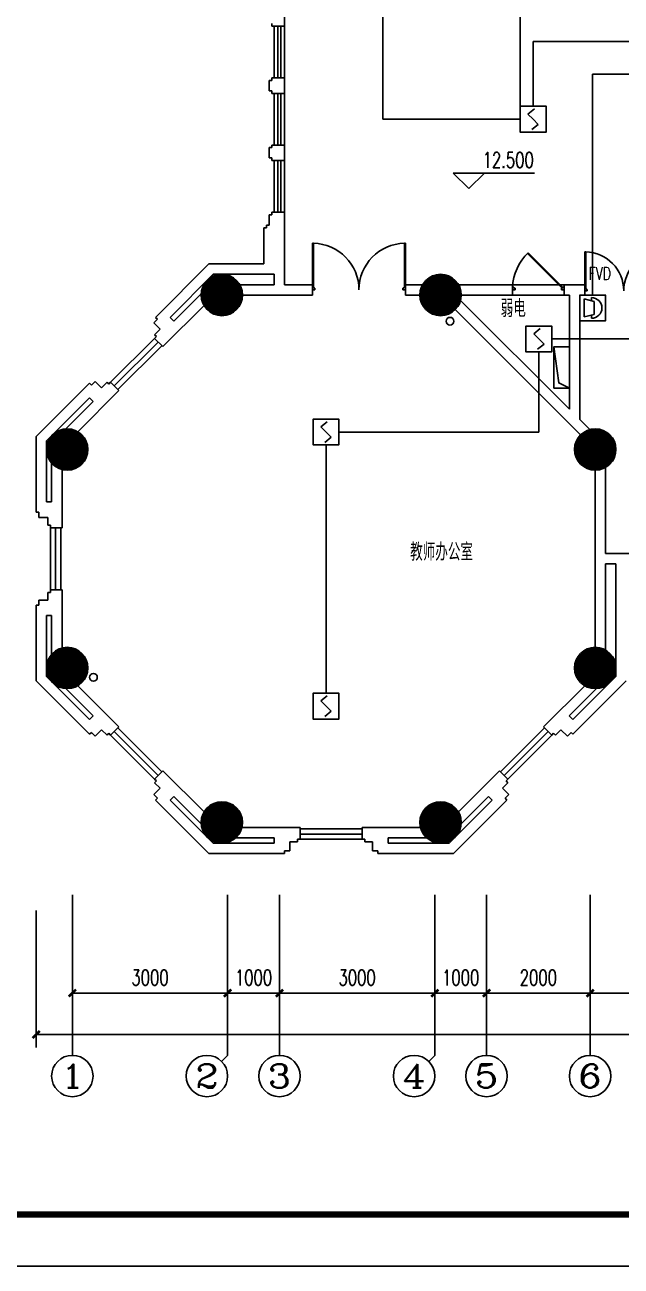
# Model space of a CAD drawing. Extents: x 190999 to 918899, y -200814 to 215286.
# Drawn here: x 205894 to 217412, y -12314 to 11692 of the extents above; entities that cross this region are included whole.
import ezdxf
from ezdxf.enums import TextEntityAlignment as Align

# ---------------------------------------------------------------- set-up
doc = ezdxf.new("R2010")
doc.units = 0
doc.header["$LTSCALE"] = 1000
doc.header["$MEASUREMENT"] = 0
doc.layers.get('Defpoints').update_dxf_attribs({"color": 1})
for name, color, linetype in [('00-EQUIP', 3, 'Continuous'), ('00-WIRE-4', 6, 'Continuous'), ('A-墙线', 2, 'Continuous'), ('A-外窗', 145, 'Continuous'), ('A-门', 167, 'Continuous'), ('AXIS', 3, 'Continuous'), ('AXIS_TEXT', 7, 'Continuous'), ('COLUMN', 2, 'Continuous'), ('DIM_ELEV', 3, 'Continuous'), ('PUB_HATCH', 250, 'Continuous'), ('PUB_TEXT', 7, 'Continuous'), ('WALL', 2, 'Continuous'), ('图框', 189, 'Continuous'), ('房间名称', 7, 'Continuous'), ('暖通-风-说明', 3, 'Continuous'), ('电井开洞', 97, 'Continuous'), ('雨水管', 151, 'Continuous')]:
    doc.layers.add(name, color=color, linetype=linetype)
doc.styles.add('_TCH_AXIS', font='COMPLEX', dxfattribs={"bigfont": 'GBCBIG'})
doc.styles.add('_TCH_DIM', font='SIMPLEX', dxfattribs={"bigfont": 'GBCBIG'})
doc.styles.add('COMPLEX', font='COMPLEX')
doc.styles.add('DIM_FONT', font='SIMPLEX', dxfattribs={"width": 0.7, "bigfont": 'GBCBIG'})
doc.styles.add('HZ-ZGBZ', font='romanc.shx', dxfattribs={"width": 0.65})
doc.styles.get("Standard").update_dxf_attribs({"font": 'simhei.ttf'})
doc.styles.add('XXK', font='romans.shx', dxfattribs={"width": 0.75, "bigfont": 'hzf.shx'})
doc.linetypes.add('BIG-DLINE', pattern='A,1,-0.15,["D",XXK,S=0.2,R=0,X=-0.1,Y=-0.09],-0.2', length=1.35)
doc.dimstyles.new('DIMN', dxfattribs={"dimtxt": 300, "dimasz": 100, "dimexe": 250, "dimexo": 300, "dimgap": 150, "dimtad": 1, "dimdec": 0, "dimzin": 0, "dimdsep": 46, "dimtxsty": 'DIM_FONT', "dimblk": 'ARCHTICK', "dimcen": 0.09, "dimclrt": 7, "dimazin": 2, "dimtfac": 1, "dimtdec": 0, "dimtix": 1, "dimtmove": 2, "dimatfit": 3, "dimfxl": 0, "dimtolj": 1, "dimtzin": 0, "dimarcsym": 0})

# ---------------------------------------------------------------- blocks, each defined once
blk = doc.blocks.new('TJAD_TK_A0')
at = {"layer": '图框'}
blk.add_line((973, -441.7), (2162, -441.7), dxfattribs=at)
at = {"layer": '图框', "const_width": 1.2}
blk.add_lwpolyline([(2152, -431.7), (2152, 389.3), (998, 389.3), (998, -431.7)], close=True, dxfattribs=at)
blk = doc.blocks.new('m1800')
at = {"layer": 'A-墙线'}
for p, q in [((-900, -100), (-900, 100)), ((900, -100), (900, 100))]:
    blk.add_line(p, q, dxfattribs=at)
at = {"layer": 'A-门'}
for p, q in [((-900, 900), (-900, 0)), ((-900, 900), (-880, 900)), ((-880, 900), (-880, 50)), ((880, 900), (880, 50)), ((900, 900), (880, 900)), ((900, 900), (900, 0)), ((-900, 50), (-870, 50)), ((-900, 0), (-850, 0)), ((-870, 50), (-870, 30)), ((-870, 30), (-850, 30)), ((-850, 30), (-850, 0)), ((850, 30), (850, 0)), ((870, 30), (850, 30)), ((900, 0), (850, 0)), ((870, 50), (870, 30)), ((900, 50), (870, 50))]:
    blk.add_line(p, q, dxfattribs=at)
for centre, start, end in [((-900, 0), 0, 88.7267), ((900, 0), 91.2733, 180)]:
    blk.add_arc(centre, 900, start, end, dxfattribs=at)
blk = doc.blocks.new('bfm01')
at = {"layer": 'A-墙线'}
for p, q in [((-200, 0), (0, 0)), ((-200, -1000), (0, -1000))]:
    blk.add_line(p, q, dxfattribs=at)
at = {"layer": 'A-门'}
for p, q in [((-200, -1000), (-200, 0)), ((-100, 0), (-100, -50)), ((-70, -50), (-100, -50)), ((-50, -30), (-70, -30)), ((-70, -30), (-70, -50)), ((-64, -44), (-50, -30)), ((-64, -44), (603, -711)), ((-50, 0), (-50, -30)), ((-50, -30), (617, -697)), ((0, 0), (0, -1000)), ((-70, -950), (-100, -950)), ((-100, -1000), (-100, -950)), ((-70, -970), (-70, -950)), ((-50, -1000), (-100, -1000)), ((-50, -970), (-70, -970)), ((-50, -1000), (-50, -970))]:
    blk.add_line(p, q, dxfattribs=at)
blk.add_arc((-100, 0), 1000, 272.866, 315.8103, dxfattribs=at)
blk = doc.blocks.new('_ArchTick')
at = {"const_width": 0.5}
blk.add_lwpolyline([(-0.7, -0.7), (0.7, 0.7)], dxfattribs=at)
blk = doc.blocks.new('*D865')
at = {"layer": 'AXIS', "color": 0, "lineweight": -2}
for p, q in [((206812, -5433), (206812, -7283)), ((209811, -5433), (209811, -7283)), ((206812, -7033), (209811, -7033))]:
    blk.add_line(p, q, dxfattribs=at)
at = {"layer": 'Defpoints', "color": 0}
for p in [(206812, -5133), (209811, -5133), (209811, -7033)]:
    blk.add_point(p, dxfattribs=at)
at = {"layer": 'AXIS', "color": 0, "lineweight": -2, "xscale": 100, "yscale": 100, "zscale": 100, "rotation": 180}
blk.add_blockref('_ArchTick', (206812, -7033), dxfattribs=at)
at = {"layer": 'AXIS', "color": 0, "lineweight": -2, "xscale": 100, "yscale": 100, "zscale": 100}
blk.add_blockref('_ArchTick', (209811, -7033), dxfattribs=at)
at = {"layer": 'AXIS', "color": 7, "insert": (208311, -6733), "char_height": 300, "attachment_point": 5, "style": 'DIM_FONT'}
blk.add_mtext('\\A1;3000', dxfattribs=at)
blk = doc.blocks.new('*D866')
at = {"layer": 'AXIS', "color": 0, "lineweight": -2}
for p, q in [((209811, -5433), (209811, -7283)), ((210812, -5433), (210812, -7283)), ((209811, -7033), (210812, -7033))]:
    blk.add_line(p, q, dxfattribs=at)
at = {"layer": 'Defpoints', "color": 0}
for p in [(209811, -5133), (210812, -5133), (210812, -7033)]:
    blk.add_point(p, dxfattribs=at)
at = {"layer": 'AXIS', "color": 0, "lineweight": -2, "xscale": 100, "yscale": 100, "zscale": 100, "rotation": 180}
blk.add_blockref('_ArchTick', (209811, -7033), dxfattribs=at)
at = {"layer": 'AXIS', "color": 0, "lineweight": -2, "xscale": 100, "yscale": 100, "zscale": 100}
blk.add_blockref('_ArchTick', (210812, -7033), dxfattribs=at)
at = {"layer": 'AXIS', "color": 7, "insert": (210311, -6733), "char_height": 300, "attachment_point": 5, "style": 'DIM_FONT'}
blk.add_mtext('\\A1;1000', dxfattribs=at)
blk = doc.blocks.new('*D867')
at = {"layer": 'AXIS', "color": 0, "lineweight": -2}
for p, q in [((210812, -5433), (210812, -7283)), ((213812, -5433), (213812, -7283)), ((210812, -7033), (213812, -7033))]:
    blk.add_line(p, q, dxfattribs=at)
at = {"layer": 'Defpoints', "color": 0}
for p in [(210812, -5133), (213812, -5133), (213812, -7033)]:
    blk.add_point(p, dxfattribs=at)
at = {"layer": 'AXIS', "color": 0, "lineweight": -2, "xscale": 100, "yscale": 100, "zscale": 100, "rotation": 180}
blk.add_blockref('_ArchTick', (210812, -7033), dxfattribs=at)
at = {"layer": 'AXIS', "color": 0, "lineweight": -2, "xscale": 100, "yscale": 100, "zscale": 100}
blk.add_blockref('_ArchTick', (213812, -7033), dxfattribs=at)
at = {"layer": 'AXIS', "color": 7, "insert": (212312, -6733), "char_height": 300, "attachment_point": 5, "style": 'DIM_FONT'}
blk.add_mtext('\\A1;3000', dxfattribs=at)
blk = doc.blocks.new('*D868')
at = {"layer": 'AXIS', "color": 0, "lineweight": -2}
for p, q in [((213812, -5433), (213812, -7283)), ((214812, -5433), (214812, -7283)), ((213812, -7033), (213712, -7033)), ((213812, -7033), (214812, -7033)), ((214812, -7033), (214912, -7033))]:
    blk.add_line(p, q, dxfattribs=at)
at = {"layer": 'Defpoints', "color": 0}
for p in [(213812, -5133), (214812, -5133), (214812, -7033)]:
    blk.add_point(p, dxfattribs=at)
at = {"layer": 'AXIS', "color": 0, "lineweight": -2, "xscale": 100, "yscale": 100, "zscale": 100}
blk.add_blockref('_ArchTick', (213812, -7033), dxfattribs=at)
at = {"layer": 'AXIS', "color": 0, "lineweight": -2, "xscale": 100, "yscale": 100, "zscale": 100, "rotation": 180}
blk.add_blockref('_ArchTick', (214812, -7033), dxfattribs=at)
at = {"layer": 'AXIS', "color": 7, "insert": (214312, -6733), "char_height": 300, "attachment_point": 5, "style": 'DIM_FONT'}
blk.add_mtext('\\A1;1000', dxfattribs=at)
blk = doc.blocks.new('*D869')
at = {"layer": 'AXIS', "color": 0, "lineweight": -2}
for p, q in [((214812, -5433), (214812, -7283)), ((216812, -5433), (216812, -7283)), ((214812, -7033), (216812, -7033))]:
    blk.add_line(p, q, dxfattribs=at)
at = {"layer": 'Defpoints', "color": 0}
for p in [(214812, -5133), (216812, -5133), (216812, -7033)]:
    blk.add_point(p, dxfattribs=at)
at = {"layer": 'AXIS', "color": 0, "lineweight": -2, "xscale": 100, "yscale": 100, "zscale": 100, "rotation": 180}
blk.add_blockref('_ArchTick', (214812, -7033), dxfattribs=at)
at = {"layer": 'AXIS', "color": 0, "lineweight": -2, "xscale": 100, "yscale": 100, "zscale": 100}
blk.add_blockref('_ArchTick', (216812, -7033), dxfattribs=at)
at = {"layer": 'AXIS', "color": 7, "insert": (215812, -6733), "char_height": 300, "attachment_point": 5, "style": 'DIM_FONT'}
blk.add_mtext('\\A1;2000', dxfattribs=at)
blk = doc.blocks.new('*D870')
at = {"layer": 'AXIS', "color": 0, "lineweight": -2}
for p, q in [((216812, -5433), (216812, -7283)), ((220812, -5433), (220812, -7283)), ((216812, -7033), (220812, -7033))]:
    blk.add_line(p, q, dxfattribs=at)
at = {"layer": 'Defpoints', "color": 0}
for p in [(216812, -5133), (220812, -5133), (220812, -7033)]:
    blk.add_point(p, dxfattribs=at)
at = {"layer": 'AXIS', "color": 0, "lineweight": -2, "xscale": 100, "yscale": 100, "zscale": 100, "rotation": 180}
blk.add_blockref('_ArchTick', (216812, -7033), dxfattribs=at)
at = {"layer": 'AXIS', "color": 0, "lineweight": -2, "xscale": 100, "yscale": 100, "zscale": 100}
blk.add_blockref('_ArchTick', (220812, -7033), dxfattribs=at)
at = {"layer": 'AXIS', "color": 7, "insert": (218812, -6733), "char_height": 300, "attachment_point": 5, "style": 'DIM_FONT'}
blk.add_mtext('\\A1;4000', dxfattribs=at)
blk = doc.blocks.new('*D880')
at = {"layer": 'AXIS', "color": 0, "lineweight": -2}
for p, q in [((206112, -5433), (206112, -8083)), ((283362, -5433), (283362, -8083)), ((206112, -7833), (283362, -7833))]:
    blk.add_line(p, q, dxfattribs=at)
at = {"layer": 'Defpoints', "color": 0}
for p in [(206112, -5133), (283362, -5133), (283362, -7833)]:
    blk.add_point(p, dxfattribs=at)
at = {"layer": 'AXIS', "color": 0, "lineweight": -2, "xscale": 100, "yscale": 100, "zscale": 100, "rotation": 180}
blk.add_blockref('_ArchTick', (206112, -7833), dxfattribs=at)
at = {"layer": 'AXIS', "color": 0, "lineweight": -2, "xscale": 100, "yscale": 100, "zscale": 100}
blk.add_blockref('_ArchTick', (283362, -7833), dxfattribs=at)
at = {"layer": 'AXIS', "color": 7, "insert": (244737, -7533), "char_height": 300, "attachment_point": 5, "style": 'DIM_FONT'}
blk.add_mtext('\\A1;77250', dxfattribs=at)
blk = doc.blocks.new('_YZH')
blk.add_circle((0, 0), 0.5)
at = {"layer": 'PUB_HATCH', "const_width": 0.5}
blk.add_lwpolyline([(-0.25, 0, 1), (0.25, 0, 1)], format="xyb", close=True, dxfattribs=at)
blk = doc.blocks.new('_AXISO')
blk.add_circle((0, 0), 0.5)
at = {"layer": 'AXIS_TEXT', "style": 'COMPLEX', "width": 1.041667}
blk.add_attdef('A', text='', height=0.56, dxfattribs=at).set_placement((-0.25, -0.28), (0.25, -0.28), align=Align.FIT)
blk = doc.blocks.new('_LINKPT1')
at = {"color": 0}
blk.add_line((0, 0), (0, 0), dxfattribs=at)
blk = doc.blocks.new('3S1KCGW2')
for p, q in [((0.5, 0.5), (-0.5, 0.5)), ((-0.5, 0.5), (-0.5, -0.5)), ((0.5, -0.5), (0.5, 0.5)), ((-0.2, 0.2), (0.05, 0.4)), ((0, 0), (-0.2, 0.2)), ((0, 0), (0.2, -0.2)), ((0.2, -0.2), (-0.05, -0.4)), ((-0.5, -0.5), (0.5, -0.5))]:
    blk.add_line(p, q)
at = {"const_width": 0.04, "flags": 128}
blk.add_lwpolyline([(-0.5, -0.5), (-0.5, 0.5), (0.5, 0.5), (0.5, -0.5)], close=True, dxfattribs=at)
at = {"xscale": 0.002, "yscale": 0.002, "zscale": 0.002}
for p in [(0, 0.5), (-0.5, 0), (0.5, 0), (0, -0.5)]:
    blk.add_blockref('_LINKPT1', p, dxfattribs=at)
at = {"flags": 9}
blk.add_attdef('A', (0, 0), '', height=0.00002, dxfattribs=at)
blk = doc.blocks.new('411UXEXY')
for p, q in [((0.5, 0.5), (-0.5, 0.5)), ((-0.5, 0.5), (-0.5, -0.5)), ((0.5, -0.5), (0.5, 0.5)), ((-0.25, 0.056), (-0.35, -0.333)), ((0.25, 0.056), (-0.25, 0.056)), ((0.35, -0.333), (0.25, 0.056)), ((-0.4, -0.044), (-0.276, -0.044)), ((-0.35, -0.333), (0.35, -0.333)), ((0.4, -0.044), (0.276, -0.044)), ((-0.5, -0.5), (0.5, -0.5))]:
    blk.add_line(p, q)
at = {"const_width": 0.04, "flags": 128}
blk.add_lwpolyline([(0.5, -0.5), (0.5, 0.5), (-0.5, 0.5), (-0.5, -0.5)], close=True, dxfattribs=at)
blk.add_arc((0, -0.044), 0.4, 0, 180)
at = {"xscale": 0.002, "yscale": 0.002, "zscale": 0.002}
for p in [(0, 0.5), (-0.5, 0), (0.5, 0), (0, -0.5)]:
    blk.add_blockref('_LINKPT1', p, dxfattribs=at)
at = {"flags": 9}
blk.add_attdef('A', (0, 0), '', height=0.00002, dxfattribs=at)

msp = doc.modelspace()

# ---------------------------------------------------------------- linework, layer by layer
at = {"layer": '00-WIRE-4'}
for p, q in [((215461.6, 10117.4), (215461.6, 14179.4)), ((212811.6, 9867.4), (212811.6, 14017.4)), ((215711.6, 11367.4), (226228.3, 11367.4)), ((215711.6, 11367.4), (215711.6, 10117.4)), ((212811.6, 9867.4), (215461.6, 9867.4)), ((218661.6, 5617), (216073.9, 5617)), ((215823.9, 3817.4), (215823.9, 5367)), ((215823.9, 3817.4), (211961.6, 3817.4)), ((211711.6, 3567.4), (211711.6, -1232.6))]:
    msp.add_line(p, q, dxfattribs=at)
at = {"layer": '00-WIRE-4', "linetype": 'BIG-DLINE'}
for q in [(223886.6, 10738.8), (216861.6, 6467.4)]:
    msp.add_line((216861.6, 10738.8), q, dxfattribs=at)
at = {"layer": 'A-墙线'}
for p, q in [((210911.6, 11667.4), (210911.6, 13067.4)), ((210661.6, 11717.4), (210661.6, 11667.4)), ((210661.6, 11667.4), (210911.6, 11667.4)), ((210611.6, 10617.4), (210611.6, 10417.4)), ((210611.6, 10617.4), (210661.6, 10617.4)), ((210661.6, 10617.4), (210661.6, 10667.4)), ((210661.6, 10667.4), (210911.6, 10667.4)), ((210911.6, 10667.4), (210911.6, 10367.4)), ((210611.6, 10417.4), (210661.6, 10417.4)), ((210661.6, 10417.4), (210661.6, 10367.4)), ((210661.6, 10367.4), (210911.6, 10367.4)), ((210661.6, 9317.4), (210661.6, 9367.4)), ((210661.6, 9367.4), (210911.6, 9367.4)), ((210911.6, 9367.4), (210911.6, 9067.4)), ((210611.6, 9317.4), (210611.6, 9117.4)), ((210611.6, 9317.4), (210661.6, 9317.4)), ((210611.6, 9117.4), (210661.6, 9117.4)), ((210661.6, 9117.4), (210661.6, 9067.4)), ((210661.6, 9067.4), (210911.6, 9067.4)), ((210611.6, 8017.4), (210661.6, 8017.4)), ((210611.6, 7817.4), (210611.6, 8017.4)), ((210661.6, 8017.4), (210661.6, 8067.4)), ((210661.6, 8067.4), (210911.6, 8067.4)), ((210911.6, 6667.4), (210911.6, 8067.4)), ((210511.6, 7767.4), (210511.6, 7067.4)), ((210511.6, 7767.4), (210561.6, 7767.4)), ((210561.6, 7817.4), (210611.6, 7817.4)), ((210561.6, 7767.4), (210561.6, 7817.4)), ((209450.8, 7067.4), (208417.7, 6034.3)), ((209450.8, 7067.4), (210511.6, 7067.4)), ((209533.7, 6867.4), (208700.6, 6034.3)), ((209533.7, 6867.4), (210711.6, 6867.4)), ((210711.6, 6667.4), (210711.6, 6867.4)), ((209300.1, 6492.4), (208771.3, 5963.6)), ((210711.6, 6667.4), (210045.8, 6667.4)), ((210911.6, 6667.4), (211447.2, 6667.4)), ((211447.2, 6467.4), (211447.2, 6667.4)), ((213247.2, 6667.4), (213577.8, 6667.4)), ((214270.6, 6667.4), (215311.6, 6667.4)), ((215311.6, 6467.4), (215311.6, 6667.4)), ((216311.6, 6667.4), (216711.6, 6667.4)), ((216311.6, 6467.4), (216311.6, 6667.4)), ((216711.6, 6467.4), (216711.6, 6667.4)), ((209354.8, 6264.2), (208559.2, 5468.6)), ((211447.2, 6467.4), (210099.1, 6467.4)), ((213247.2, 6467.4), (213524.2, 6467.4)), ((214310.6, 6363.8), (216411.6, 4262.7)), ((214324.2, 6467.4), (215311.6, 6467.4)), ((216311.6, 6467.4), (216411.6, 6467.4)), ((216411.6, 4262.7), (216411.6, 6467.4)), ((216611.6, 4062.7), (216611.6, 6467.4)), ((216611.6, 6467.4), (216711.6, 6467.4)), ((208417.7, 6034.3), (208453.1, 5998.9)), ((208700.6, 6034.3), (208771.3, 5963.6)), ((214207, 6184.5), (216629.4, 3762.1)), ((208453.1, 5998.9), (208382.4, 5928.2)), ((208382.4, 5928.2), (208506.1, 5804.5)), ((208506.1, 5804.5), (208400.1, 5698.4)), ((208400.1, 5698.4), (208435.4, 5663)), ((208435.4, 5663), (208400.1, 5627.7)), ((208400.1, 5627.7), (208559.2, 5468.6)), ((206111.8, 3728.4), (207144.9, 4761.5)), ((206915, 3824.4), (207710.6, 4620.1)), ((207144.9, 4761.5), (207180.3, 4726.1)), ((207180.3, 4726.1), (207251, 4796.8)), ((207251, 4796.8), (207374.8, 4673.1)), ((207374.8, 4673.1), (207480.8, 4779.2)), ((207480.8, 4779.2), (207516.2, 4743.8)), ((207516.2, 4743.8), (207551.5, 4779.2)), ((207551.5, 4779.2), (207710.6, 4620.1)), ((206311.8, 3645.6), (207144.9, 4478.6)), ((206686.8, 3879.1), (207215.7, 4407.9)), ((207144.9, 4478.6), (207215.7, 4407.9)), ((216611.6, 4062.7), (216811.6, 3862.7)), ((206111.8, 3728.4), (206111.8, 2267.4)), ((206311.8, 3645.6), (206311.8, 2467.4)), ((206411.8, 3215.3), (206411.8, 2467.4)), ((217111.8, 1467.4), (217111.8, 3133.5)), ((206611.8, 3092.6), (206611.8, 1967.4)), ((216911.8, -345.1), (216911.8, 3079.9)), ((206311.8, 2467.4), (206411.8, 2467.4)), ((206111.8, 2267.4), (206161.8, 2267.4)), ((206161.8, 2267.4), (206161.8, 2167.4)), ((206161.8, 2167.4), (206336.8, 2167.4)), ((206336.8, 2167.4), (206336.8, 2017.4)), ((206336.8, 2017.4), (206386.8, 2017.4)), ((206386.8, 2017.4), (206386.8, 1967.4)), ((206386.8, 1967.4), (206611.8, 1967.4)), ((217111.8, 1267.4), (217311.8, 1267.4)), ((217111.8, -398.7), (217111.8, 1267.4)), ((217311.8, -910.8), (217311.8, 1267.4)), ((206386.8, 717.4), (206386.8, 767.4)), ((206386.8, 767.4), (206611.8, 767.4)), ((206611.8, -357.8), (206611.8, 767.4)), ((206161.8, 467.4), (206161.8, 567.4)), ((206161.8, 567.4), (206336.8, 567.4)), ((206336.8, 567.4), (206336.8, 717.4)), ((206336.8, 717.4), (206386.8, 717.4)), ((206111.8, -993.6), (206111.8, 467.4)), ((206111.8, 467.4), (206161.8, 467.4)), ((206311.8, -910.8), (206311.8, 267.4)), ((206311.8, 267.4), (206411.8, 267.4)), ((206411.8, -480.5), (206411.8, 267.4)), ((206311.8, -910.8), (207144.9, -1743.9)), ((217311.8, -910.8), (216478.8, -1743.9)), ((206111.8, -993.6), (207144.9, -2026.7)), ((206686.8, -1144.3), (207215.7, -1673.2)), ((206915, -1089.7), (207710.6, -1885.3)), ((216708.7, -1089.7), (215913.1, -1885.3)), ((216936.9, -1144.3), (216408, -1673.2)), ((217511.8, -993.6), (216478.8, -2026.7)), ((207144.9, -1743.9), (207215.7, -1673.2)), ((216478.8, -1743.9), (216408, -1673.2)), ((207551.5, -2044.4), (207710.6, -1885.3)), ((216072.2, -2044.4), (215913.1, -1885.3)), ((207144.9, -2026.7), (207180.3, -1991.4)), ((207180.3, -1991.4), (207251, -2062.1)), ((207251, -2062.1), (207374.8, -1938.3)), ((207374.8, -1938.3), (207480.8, -2044.4)), ((207480.8, -2044.4), (207516.2, -2009.1)), ((207516.2, -2009.1), (207551.5, -2044.4)), ((216107.5, -2009.1), (216072.2, -2044.4)), ((216142.9, -2044.4), (216107.5, -2009.1)), ((216248.9, -1938.3), (216142.9, -2044.4)), ((216372.7, -2062.1), (216248.9, -1938.3)), ((216443.4, -1991.4), (216372.7, -2062.1)), ((216478.8, -2026.7), (216443.4, -1991.4)), ((208400.1, -2892.9), (208559.2, -2733.8)), ((209354.8, -3529.5), (208559.2, -2733.8)), ((214268.9, -3529.5), (215064.5, -2733.8)), ((215223.6, -2892.9), (215064.5, -2733.8)), ((208382.4, -3193.5), (208506.1, -3069.7)), ((208435.4, -2928.3), (208400.1, -2892.9)), ((208400.1, -2963.7), (208435.4, -2928.3)), ((208506.1, -3069.7), (208400.1, -2963.7)), ((215117.6, -3069.7), (215223.6, -2963.7)), ((215241.3, -3193.5), (215117.6, -3069.7)), ((215188.3, -2928.3), (215223.6, -2892.9)), ((215223.6, -2963.7), (215188.3, -2928.3)), ((208453.1, -3264.2), (208382.4, -3193.5)), ((208417.7, -3299.5), (208453.1, -3264.2)), ((209450.8, -4332.6), (208417.7, -3299.5)), ((208700.6, -3299.5), (208771.3, -3228.8)), ((209533.7, -4132.6), (208700.6, -3299.5)), ((209300.1, -3757.7), (208771.3, -3228.8)), ((214090, -4132.6), (214923.1, -3299.5)), ((214172.9, -4332.6), (215206, -3299.5)), ((214323.6, -3757.7), (214852.4, -3228.8)), ((214923.1, -3299.5), (214852.4, -3228.8)), ((215170.6, -3264.2), (215241.3, -3193.5)), ((215206, -3299.5), (215170.6, -3264.2)), ((210086.7, -3832.6), (211211.8, -3832.6)), ((211211.8, -4057.6), (211211.8, -3832.6)), ((213537, -3832.6), (212411.8, -3832.6)), ((212411.8, -4057.6), (212411.8, -3832.6)), ((209963.9, -4032.6), (210711.8, -4032.6)), ((210711.8, -4132.6), (210711.8, -4032.6)), ((211161.8, -4107.6), (211161.8, -4057.6)), ((211161.8, -4057.6), (211211.8, -4057.6)), ((212461.8, -4057.6), (212411.8, -4057.6)), ((212461.8, -4107.6), (212461.8, -4057.6)), ((213659.8, -4032.6), (212911.8, -4032.6)), ((212911.8, -4132.6), (212911.8, -4032.6)), ((209533.7, -4132.6), (210711.8, -4132.6)), ((210911.8, -4332.6), (210911.8, -4282.6)), ((210911.8, -4282.6), (211011.8, -4282.6)), ((211011.8, -4282.6), (211011.8, -4107.6)), ((211011.8, -4107.6), (211161.8, -4107.6)), ((212611.8, -4107.6), (212461.8, -4107.6)), ((212611.8, -4282.6), (212611.8, -4107.6)), ((212711.8, -4282.6), (212611.8, -4282.6)), ((212711.8, -4332.6), (212711.8, -4282.6)), ((214090, -4132.6), (212911.8, -4132.6)), ((209450.8, -4332.6), (210911.8, -4332.6)), ((214172.9, -4332.6), (212711.8, -4332.6))]:
    msp.add_line(p, q, dxfattribs=at)
at = {"layer": 'A-外窗'}
for p, q in [((210711.6, 11667.4), (210711.6, 10667.4)), ((210781.6, 11667.4), (210781.6, 10667.4)), ((210841.6, 11667.4), (210841.6, 10667.4)), ((210911.6, 11667.4), (210911.6, 10667.4)), ((210711.6, 10367.4), (210711.6, 9367.4)), ((210781.6, 10367.4), (210781.6, 9367.4)), ((210841.6, 10367.4), (210841.6, 9367.4)), ((210911.6, 10367.4), (210911.6, 9367.4)), ((210711.6, 9067.4), (210711.6, 8067.4)), ((210781.6, 9067.4), (210781.6, 8067.4)), ((210841.6, 9067.4), (210841.6, 8067.4)), ((210911.6, 9067.4), (210911.6, 8067.4)), ((207551.5, 4779.2), (208400.1, 5627.7)), ((207622.2, 4708.5), (208470.8, 5557)), ((207693, 4637.7), (208541.5, 5486.3)), ((206386.8, 767.4), (206386.8, 1967.4)), ((206486.8, 767.4), (206486.8, 1967.4)), ((206586.8, 767.4), (206586.8, 1967.4)), ((207693, -1903), (208541.5, -2751.5)), ((215930.7, -1903), (215082.2, -2751.5)), ((207551.5, -2044.4), (208400.1, -2892.9)), ((207622.2, -1973.7), (208470.8, -2822.2)), ((216001.5, -1973.7), (215152.9, -2822.2)), ((216072.2, -2044.4), (215223.6, -2892.9)), ((212411.8, -3857.6), (211211.8, -3857.6)), ((212411.8, -3957.6), (211211.8, -3957.6)), ((212411.8, -4057.6), (211211.8, -4057.6))]:
    msp.add_line(p, q, dxfattribs=at)
at = {"layer": 'AXIS'}
for p, q in [((206811.6, -5132.6), (206811.6, -8236.3)), ((209811.2, -5132.6), (209811.2, -8236.3)), ((210811.6, -5132.6), (210811.6, -8236.3)), ((213812.1, -5132.6), (213812.1, -8236.3)), ((214811.6, -5132.6), (214811.6, -8236.3)), ((216811.6, -5132.6), (216811.6, -8236.3)), ((209694, -8353.5), (209811.2, -8236.3)), ((213694.9, -8353.5), (213812.1, -8236.3))]:
    msp.add_line(p, q, dxfattribs=at)
at = {"layer": 'DIM_ELEV'}
for p, q in [((214470, 8525), (214170, 8825)), ((214170, 8825), (215735, 8825)), ((214470, 8525), (214770, 8825))]:
    msp.add_line(p, q, dxfattribs=at)
at = {"layer": 'WALL'}
msp.add_line((217111.8, 1467.4), (218111.6, 1467.4), dxfattribs=at)
at = {"layer": '电井开洞', "color": 4}
msp.add_lwpolyline([(216411.6, 4667.4), (216111.6, 4667.4), (216111.6, 5467.4), (216411.6, 5467.4)], close=True, dxfattribs=at)
at = {"layer": '电井开洞'}
msp.add_lwpolyline([(216411.6, 4667.4), (216206.3, 4765.9), (216111.6, 5467.4)], dxfattribs=at)
at = {"layer": '雨水管'}
for centre in [(214104.6, 5960.3), (207218.9, -925.4)]:
    msp.add_circle(centre, 75, dxfattribs=at)

# ---------------------------------------------------------------- block references
at = {"layer": '00-EQUIP', "yscale": 500, "zscale": 500}
for name, p, xscale, rotation in [('3S1KCGW2', (215711.6, 9867.4), 500, 180), ('411UXEXY', (216861.6, 6217.4), -500, 270), ('3S1KCGW2', (215823.9, 5617), 500, 180), ('3S1KCGW2', (211711.6, 3817.4), 500, 180), ('3S1KCGW2', (211711.6, -1482.6), 500, 180)]:
    msp.add_blockref(name, p, dxfattribs=dict(at, xscale=xscale, rotation=rotation))
at = {"layer": 'A-门'}
msp.add_blockref('m1800', (212347.2, 6567.4), dxfattribs=at)
msp.add_blockref('m1800', (212347.2, 6567.4), dxfattribs=at)
at = {"layer": 'A-门', "xscale": -1, "rotation": 270}
msp.add_blockref('bfm01', (216311.6, 6667.4), dxfattribs=at)
at = {"layer": 'A-门', "xscale": 0.8333333332557231, "yscale": 0.8333333332557231, "zscale": 0.8333333333333334}
msp.add_blockref('m1800', (217461.6, 6550.7), dxfattribs=at)
at = {"layer": 'AXIS'}
ref = msp.add_blockref('_AXISO', (206811.6, -8636.3), dxfattribs=dict(at, xscale=800, yscale=800, zscale=800))
ref.add_attrib('A', '1', dxfattribs={"layer": 'AXIS_TEXT', "height": 452.5, "style": '_TCH_AXIS', "width": 2.333333}).set_placement((206585.4, -8862.6), (207037.9, -8862.6), align=Align.FIT)
ref = msp.add_blockref('_AXISO', (209411.2, -8636.3), dxfattribs=dict(at, xscale=800, yscale=800, zscale=800))
ref.add_attrib('A', '2', dxfattribs={"layer": 'AXIS_TEXT', "height": 452.5, "style": '_TCH_AXIS', "width": 1.5}).set_placement((209184.9, -8862.6), (209637.5, -8862.6), align=Align.FIT)
ref = msp.add_blockref('_AXISO', (210811.6, -8636.3), dxfattribs=dict(at, xscale=800, yscale=800, zscale=800))
ref.add_attrib('A', '3', dxfattribs={"layer": 'AXIS_TEXT', "height": 452.5, "style": '_TCH_AXIS', "width": 1.5}).set_placement((210585.3, -8862.6), (211037.9, -8862.6), align=Align.FIT)
ref = msp.add_blockref('_AXISO', (213412.1, -8636.3), dxfattribs=dict(at, xscale=800, yscale=800, zscale=800))
ref.add_attrib('A', '4', dxfattribs={"layer": 'AXIS_TEXT', "height": 452.5, "style": '_TCH_AXIS', "width": 1.3125}).set_placement((213185.8, -8862.6), (213638.3, -8862.6), align=Align.FIT)
ref = msp.add_blockref('_AXISO', (214811.6, -8636.3), dxfattribs=dict(at, xscale=800, yscale=800, zscale=800))
ref.add_attrib('A', '5', dxfattribs={"layer": 'AXIS_TEXT', "height": 452.5, "style": '_TCH_AXIS', "width": 1.5}).set_placement((214585.3, -8862.6), (215037.9, -8862.6), align=Align.FIT)
ref = msp.add_blockref('_AXISO', (216811.6, -8636.3), dxfattribs=dict(at, xscale=800, yscale=800, zscale=800))
ref.add_attrib('A', '6', dxfattribs={"layer": 'AXIS_TEXT', "height": 452.5, "style": '_TCH_AXIS', "width": 1.5}).set_placement((216585.4, -8862.6), (217037.9, -8862.6), align=Align.FIT)
at = {"layer": 'COLUMN', "xscale": 800, "yscale": 800, "zscale": 800}
for p in [(209699.4, 6467.4), (213924.3, 6467.4), (206711.8, 3479.9), (216911.8, 3479.9), (206711.8, -745.1), (216911.8, -745.1), (209699.4, -3732.6), (213924.3, -3732.6)]:
    msp.add_blockref('_YZH', p, dxfattribs=at)
at = {"layer": '图框', "xscale": 100, "yscale": 100, "zscale": 100}
msp.add_blockref('TJAD_TK_A0', (93698.6, 31856.8), dxfattribs=at)

# ---------------------------------------------------------------- texts
at = {"layer": 'PUB_TEXT', "style": '_TCH_DIM', "width": 0.705882}
msp.add_text('12.500', height=297.5, dxfattribs=at).set_placement((214735, 8929.9))
at = {"layer": '房间名称', "style": '_TCH_DIM'}
for s, p in [('弱电', (215085, 6039.2)), ('教师办公室', (213335.5, 1328.5))]:
    msp.add_text(s, height=337.59, dxfattribs=at).set_placement(p)
at = {"layer": '暖通-风-说明', "style": 'HZ-ZGBZ', "width": 0.7}
msp.add_text('FVD', height=250, dxfattribs=at).set_placement((216785.4, 6758.6))

# ---------------------------------------------------------------- dimensions: what is measured, and where the dimension line sits
at = {"layer": 'AXIS'}
for p1, p2, distance, picture, middle in [((206111.8, -5132.6), (283361.6, -5132.6), -2700, '*D880', (244736.7, -7532.6)), ((206811.6, -5132.6), (209811.2, -5132.6), -1900, '*D865', (208311.4, -6732.6)), ((209811.2, -5132.6), (210811.6, -5132.6), -1900, '*D866', (210311.4, -6732.6)), ((210811.6241, -5132.6276), (213812.0708, -5132.6276), -1900, '*D867', (212311.8474, -6732.6276)), ((213812.0708, -5132.6276), (214811.6241, -5132.6276), -1900, '*D868', (214311.8474, -6732.6276)), ((214811.6, -5132.6), (216811.6, -5132.6), -1900, '*D869', (215811.6, -6732.6)), ((216811.6, -5132.6), (220811.6, -5132.6), -1900, '*D870', (218811.6, -6732.6))]:
    dim = msp.add_aligned_dim(p1=p1, p2=p2, distance=distance, dimstyle='DIMN', dxfattribs=at)
    dim.commit()
    dim.dimension.update_dxf_attribs({"geometry": picture, "text_midpoint": middle})

doc.saveas('drawing.dxf')
